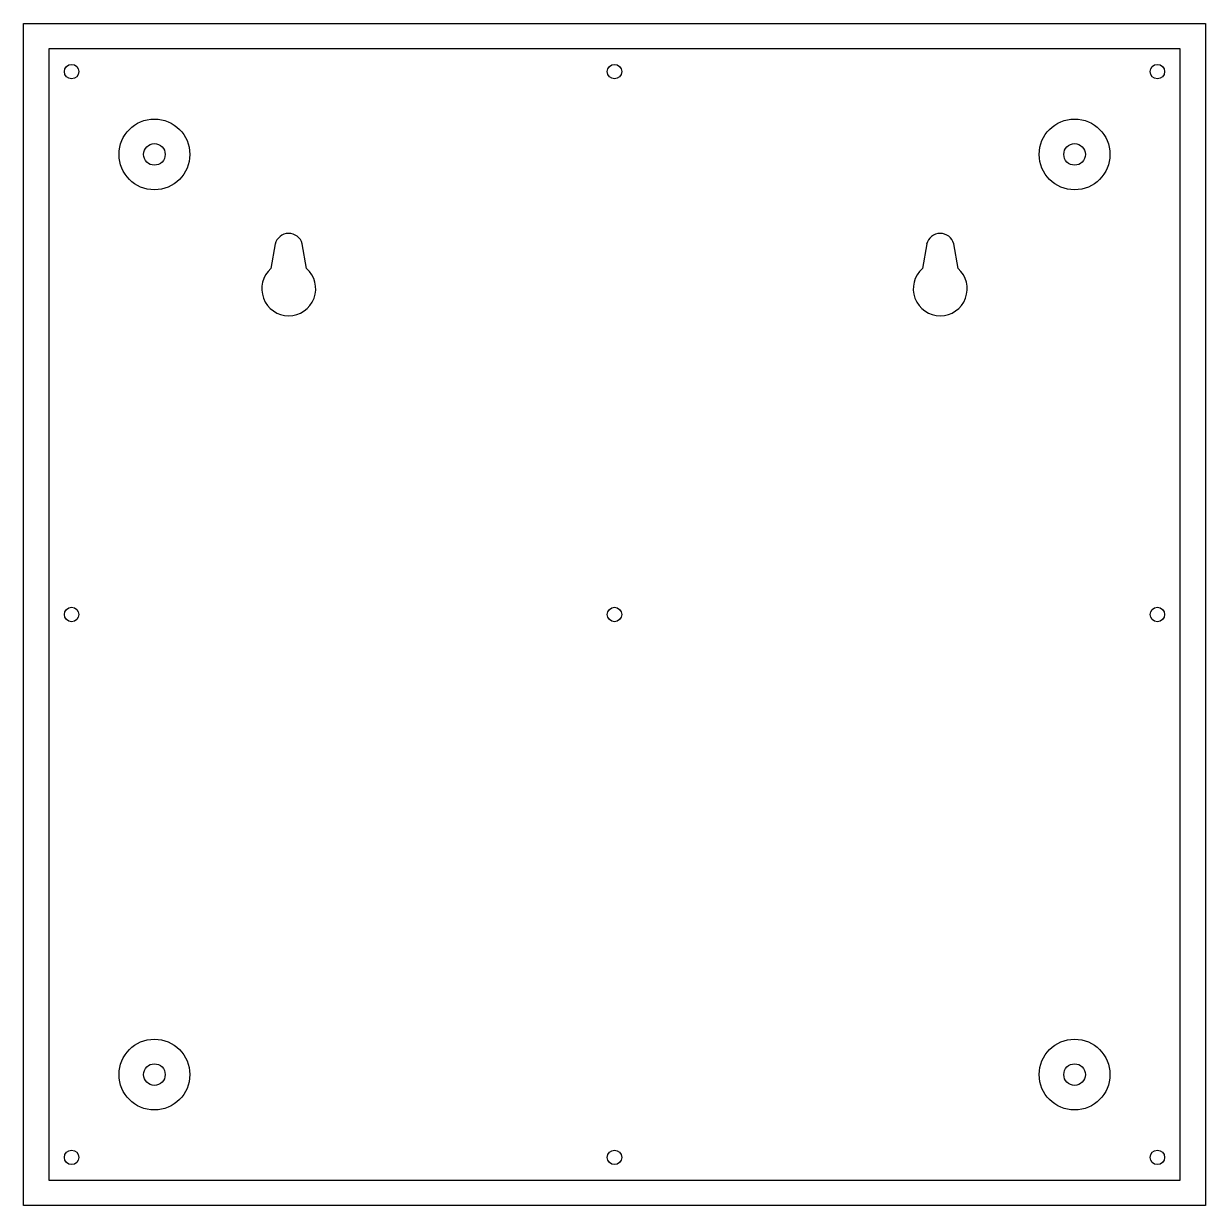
# Model space of a CAD drawing. Header units: inches. Extents: x -0.21 to 9.64, y -9.64 to 0.21.
import ezdxf

# ---------------------------------------------------------------- set-up
doc = ezdxf.new("R2010")
doc.units = ezdxf.units.IN
doc.header["$MEASUREMENT"] = 0
for name, color, linetype, lineweight in [('0 ... back_plate', 3, 'Continuous', 25), ('0 ... edge_cuts', 7, 'Continuous', 25), ('0 ... mounting holes', 6, 'Continuous', 25), ('0 ... rubber_bumpers', 2, 'Continuous', 25)]:
    doc.layers.add(name, color=color, linetype=linetype, lineweight=lineweight)

msp = doc.modelspace()

# ---------------------------------------------------------------- linework, layer by layer
at = {"layer": '0 ... back_plate'}
for p, q in [((-0.21, 0.21), (9.64, 0.21)), ((-0.21, -9.64), (-0.21, 0.21)), ((9.64, 0.21), (9.64, -9.64)), ((9.64, -9.64), (-0.21, -9.64))]:
    msp.add_line(p, q, dxfattribs=at)
at = {"layer": '0 ... back_plate', "flags": 128}
for points in [[(1.8875, -1.625), (1.8512, -1.8313, 2.645751), (2.1488, -1.8313), (2.1125, -1.625, 0.780776), (1.8867, -1.628)], [(7.3175, -1.625), (7.2812, -1.8313, 2.645751), (7.5788, -1.8313), (7.5425, -1.625, 0.780776), (7.3167, -1.628)]]:
    msp.add_lwpolyline(points, format="xyb", dxfattribs=at)
at = {"layer": '0 ... back_plate'}
for centre in [(0.88, -0.88), (8.55, -0.88), (0.88, -8.55), (8.55, -8.55)]:
    msp.add_circle(centre, 0.09, dxfattribs=at)
at = {"layer": '0 ... edge_cuts'}
for p, q in [((9.43, 0), (0, 0)), ((0, 0), (0, -9.43)), ((9.43, -9.43), (9.43, 0)), ((0, -9.43), (9.43, -9.43))]:
    msp.add_line(p, q, dxfattribs=at)
at = {"layer": '0 ... mounting holes'}
for centre in [(0.19, -0.19), (4.715, -0.19), (9.24, -0.19), (0.19, -4.715), (4.715, -4.715), (9.24, -4.715), (0.19, -9.24), (4.715, -9.24), (9.24, -9.24)]:
    msp.add_circle(centre, 0.06, dxfattribs=at)
at = {"layer": '0 ... rubber_bumpers'}
for centre in [(0.88, -0.88), (8.55, -0.88), (0.88, -8.55), (8.55, -8.55)]:
    msp.add_circle(centre, 0.295, dxfattribs=at)

doc.saveas('drawing.dxf')
